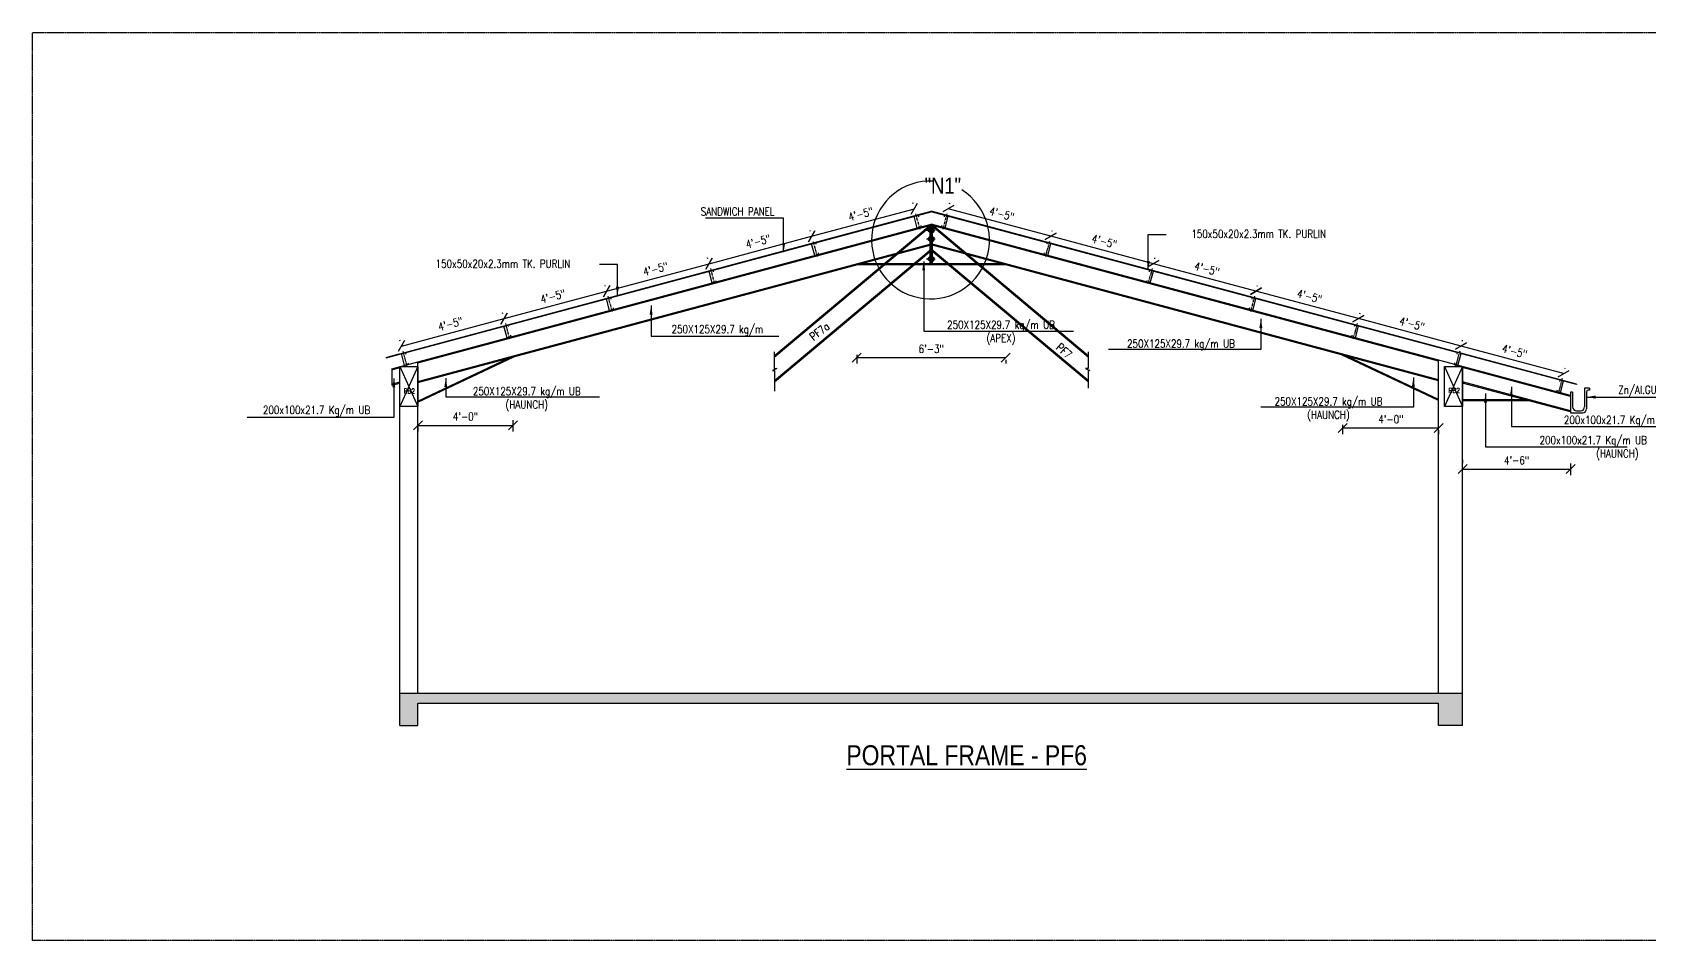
# Model space of a CAD drawing. Extents: x -95606 to 113309, y -42160 to -940.
# Drawn here: x 111433 to 112241, y -24564 to -24110 of the extents above; entities that cross this region are included whole.
import ezdxf

# ---------------------------------------------------------------- set-up
doc = ezdxf.new("R2010")
doc.units = 0
doc.header["$LTSCALE"] = 0.02
doc.header["$MEASUREMENT"] = 0
doc.header["$PDMODE"] = 3
doc.header["$PDSIZE"] = -2
for name, pattern in [('CENTER', [50.8, 31.75, -6.35, 6.35, -6.35]), ('CENTERX2', [101.6, 63.5, -12.7, 12.7, -12.7]), ('DASHEDX2', [1.5, 1, -0.5])]:
    doc.linetypes.add(name, pattern=pattern)
doc.layers.get('0').update_dxf_attribs({"linetype": 'CONTINUOUS'})
doc.layers.get('DEFPOINTS').update_dxf_attribs({"linetype": 'CONTINUOUS'})
for name, color, linetype in [('A-5T', 4, 'CONTINUOUS'), ('A-DIM', 1, 'CONTINUOUS'), ('A-GRID', 7, 'CENTERX2'), ('A-OL', 2, 'CONTINUOUS'), ('A-P FRAME', 4, 'CONTINUOUS'), ('DIM', 7, 'CONTINUOUS'), ('dimentions', 8, 'CONTINUOUS'), ('EXLINE', 33, 'CONTINUOUS'), ('GUSSET', 1, 'CONTINUOUS'), ('OL', 2, 'CONTINUOUS'), ('S-DIM', 7, 'CONTINUOUS'), ('S-TXT', 2, 'CONTINUOUS')]:
    doc.layers.add(name, color=color, linetype=linetype)
doc.layers.add('HACH', color=8, linetype='CONTINUOUS', lineweight=9)
doc.styles.add('ROMANS', font='romans.shx', dxfattribs={"width": 0.8})
doc.styles.get("Standard").update_dxf_attribs({"font": 'ISOCP'})
doc.styles.add('style9', font='romans.shx', dxfattribs={"width": 0.8, "height": 4})
doc.styles.add('T25-500', font='romans.shx', dxfattribs={"height": 125})
doc.dimstyles.new('TEXT-14', dxfattribs={"dimtxt": 4, "dimasz": 4.5, "dimexe": 3, "dimexo": 6, "dimgap": 2, "dimtad": 1, "dimdec": 0, "dimrnd": 0.5, "dimzin": 1, "dimdsep": 46, "dimlunit": 4, "dimtxsty": 'style9', "dimblk": 'OBLIQUE', "dimcen": 72.09, "dimclrd": 1, "dimclre": 1, "dimclrt": 2, "dimadec": 0, "dimazin": 0, "dimtfac": 1, "dimtdec": 0, "dimtofl": 0, "dimtmove": 0, "dimatfit": 3, "dimfxl": 1, "dimfrac": 2, "dimtolj": 1, "dimtzin": 0, "dimlwd": -1, "dimarcsym": 0})

# ---------------------------------------------------------------- blocks, each defined once
blk = doc.blocks.new('_Oblique')
at = {"color": 0, "linetype": 'ByBlock', "lineweight": -2}
blk.add_line((-0.5, -0.5), (0.5, 0.5), dxfattribs=at)
blk = doc.blocks.new('A$C6334769A')
at = {"layer": 'GUSSET'}
h = blk.add_hatch(dxfattribs=at)
h.set_pattern_fill('LINE', color=8, scale=33, angle=-90, style=0)
h.set_pattern_definition([(90, (48431.668, -199664.318), (4.125, 2e-16), [])])
edge = h.paths.add_edge_path()
edge.add_line((13, 8), (26, 8))
edge.add_ellipse((26, 2), major_axis=(4.24, -4.24), ratio=1, start_angle=45, end_angle=135, ccw=False)
edge.add_line((32, 2), (32, 0))
edge.add_line((32, 0), (32, -2))
edge.add_ellipse((26, -2), major_axis=(4.24, 4.24), ratio=1, start_angle=225, end_angle=315, ccw=False)
edge.add_line((26, -8), (19, -8))
edge.add_line((19, -8), (13, -8))
edge.add_ellipse((13, -2), major_axis=(4.24, -4.24), ratio=1, start_angle=315, end_angle=405)
edge.add_line((19, -2), (19, 0))
edge.add_line((19, 0), (19, 2))
edge.add_ellipse((13, 2), major_axis=(4.24, -4.24), ratio=1, start_angle=45, end_angle=135)
at = {"layer": 'A-OL', "color": 1}
for p, q in [((2, 23), (0, 23)), ((0, 23), (0, -24)), ((2, -24), (2, 23)), ((2, -24), (0, -24))]:
    blk.add_line(p, q, dxfattribs=at)
at = {"layer": 'OL', "linetype": 'DASHEDX2'}
for p, q in [((0, 8), (-16, 8)), ((0, -8), (-16, -8))]:
    blk.add_line(p, q, dxfattribs=at)
at = {"layer": 'OL'}
blk.add_line((24, -8), (2, -8), dxfattribs=at)
for points in [[(2, 22), (11, 22, -0.414214), (17, 16), (17, 18)], [(2, 8), (11, 8, 0.414214), (17, 14), (17, 18)], [(19, 0), (19, 2, 0.414214), (13, 8), (6, 8)], [(32, 0), (32, 2, 0.414214), (26, 8), (11, 8)], [(19, 0), (19, -2, -0.414214), (13, -8), (11, -8)], [(32, 0), (32, -2, -0.414214), (26, -8), (11, -8)], [(2, -8), (11, -8, -0.414214), (17, -14), (17, -13)], [(2, -22), (11, -22, 0.414214), (17, -16), (17, -13)]]:
    blk.add_lwpolyline(points, format="xyb", dxfattribs=at)
blk.add_lwpolyline([(21, -8), (20, -8), (2, -8)], dxfattribs=at)
blk = doc.blocks.new('A$C439C4E2A')
at = {"layer": 'A-OL', "color": 1}
for p, q in [((-2, 26), (0, 26)), ((-2, -27), (-2, 26)), ((0, 26), (0, -27)), ((-2, -27), (0, -27))]:
    blk.add_line(p, q, dxfattribs=at)
at = {"layer": 'OL', "linetype": 'DASHEDX2'}
for p, q in [((0, 8), (16, 8)), ((0, -8), (16, -8))]:
    blk.add_line(p, q, dxfattribs=at)
at = {"layer": 'OL'}
for points in [[(-23, 0), (-23, 2, -0.414214), (-17, 8), (-6, 8)], [(-23, 0), (-23, -2, 0.414214), (-17, -8), (-10, -8)], [(-2, 23), (-15, 23, 0.414214), (-21, 17), (-21, 16)], [(-2, 8), (-15, 8, -0.414214), (-21, 14), (-21, 16)], [(-2, -8), (-15, -8, 0.414214), (-21, -14), (-21, -16)], [(-2, -23), (-15, -23, -0.414214), (-21, -17), (-21, -16)]]:
    blk.add_lwpolyline(points, format="xyb", dxfattribs=at)
blk = doc.blocks.new('*D437')
at = {"layer": 'DEFPOINTS', "color": 0, "lineweight": -2, "transparency": 16777216}
for p in [(111844.95, -24265.26), (111919.46, -24267.89), (111919.46, -24272.75)]:
    blk.add_point(p, dxfattribs=at)
at = {"layer": 'dimentions', "color": 1, "lineweight": -2, "transparency": 16777216}
for p, q in [((111844.95, -24271.26), (111844.95, -24275.75)), ((111919.46, -24273.89), (111919.46, -24275.75))]:
    blk.add_line(p, q, dxfattribs=at)
at = {"layer": 'dimentions', "color": 1, "transparency": 16777216}
blk.add_line((111844.95, -24272.75), (111919.46, -24272.75), dxfattribs=at)
at = {"layer": 'dimentions', "color": 1, "transparency": 16777216, "xscale": 4.5, "yscale": 4.5, "zscale": 4.5, "rotation": 180}
blk.add_blockref('_Oblique', (111844.95, -24272.75), dxfattribs=at)
at = {"layer": 'dimentions', "color": 1, "transparency": 16777216, "xscale": 4.5, "yscale": 4.5, "zscale": 4.5}
blk.add_blockref('_Oblique', (111919.46, -24272.75), dxfattribs=at)
at = {"layer": 'dimentions', "color": 2, "transparency": 16777216, "insert": (111882.2, -24268.37), "char_height": 4, "attachment_point": 5, "style": 'style9'}
blk.add_mtext('\\A1;6\'-3"', dxfattribs=at)
blk = doc.blocks.new('*D438')
at = {"layer": 'DEFPOINTS', "color": 0, "lineweight": -2, "transparency": 16777216}
for p in [(111673.09, -24298.01), (111625.56, -24301.22), (111673.09, -24306.6)]:
    blk.add_point(p, dxfattribs=at)
at = {"layer": 'dimentions', "color": 1, "lineweight": -2, "transparency": 16777216}
for p, q in [((111673.09, -24304.01), (111673.09, -24309.6)), ((111625.56, -24307.22), (111625.56, -24309.6))]:
    blk.add_line(p, q, dxfattribs=at)
at = {"layer": 'dimentions', "color": 1, "transparency": 16777216}
blk.add_line((111625.56, -24306.6), (111673.09, -24306.6), dxfattribs=at)
at = {"layer": 'dimentions', "color": 1, "transparency": 16777216, "xscale": 4.5, "yscale": 4.5, "zscale": 4.5, "rotation": 180}
blk.add_blockref('_Oblique', (111625.56, -24306.6), dxfattribs=at)
at = {"layer": 'dimentions', "color": 1, "transparency": 16777216, "xscale": 4.5, "yscale": 4.5, "zscale": 4.5}
blk.add_blockref('_Oblique', (111673.09, -24306.6), dxfattribs=at)
at = {"layer": 'dimentions', "color": 2, "transparency": 16777216, "insert": (111649.33, -24302.22), "char_height": 4, "attachment_point": 5, "style": 'style9'}
blk.add_mtext('\\A1;4\'-0"', dxfattribs=at)
blk = doc.blocks.new('*D439')
at = {"layer": 'DEFPOINTS', "color": 0, "lineweight": -2, "transparency": 16777216}
for p in [(112087.84, -24300.33), (112135.83, -24302.95), (112087.84, -24307.95)]:
    blk.add_point(p, dxfattribs=at)
at = {"layer": 'dimentions', "color": 1, "lineweight": -2, "transparency": 16777216}
for p, q in [((112087.84, -24306.33), (112087.84, -24310.95)), ((112135.83, -24308.95), (112135.83, -24310.95))]:
    blk.add_line(p, q, dxfattribs=at)
at = {"layer": 'dimentions', "color": 1, "transparency": 16777216}
blk.add_line((112135.83, -24307.95), (112087.84, -24307.95), dxfattribs=at)
at = {"layer": 'dimentions', "color": 1, "transparency": 16777216, "xscale": 4.5, "yscale": 4.5, "zscale": 4.5, "rotation": 180}
blk.add_blockref('_Oblique', (112087.84, -24307.95), dxfattribs=at)
at = {"layer": 'dimentions', "color": 1, "transparency": 16777216, "xscale": 4.5, "yscale": 4.5, "zscale": 4.5}
blk.add_blockref('_Oblique', (112135.83, -24307.95), dxfattribs=at)
at = {"layer": 'dimentions', "color": 2, "transparency": 16777216, "insert": (112112, -24303.57), "char_height": 4, "attachment_point": 5, "style": 'style9'}
blk.add_mtext('\\A1;4\'-0"', dxfattribs=at)
blk = doc.blocks.new('*D440')
at = {"layer": 'DEFPOINTS', "color": 0, "lineweight": -2, "transparency": 16777216}
for p in [(112201.84, -24319.7), (112147.83, -24329.87), (112201.84, -24328.49)]:
    blk.add_point(p, dxfattribs=at)
at = {"layer": 'dimentions', "color": 1, "lineweight": -2, "transparency": 16777216}
for p, q in [((112147.83, -24323.87), (112147.83, -24325.49)), ((112201.84, -24325.7), (112201.84, -24331.49))]:
    blk.add_line(p, q, dxfattribs=at)
at = {"layer": 'dimentions', "color": 1, "transparency": 16777216}
blk.add_line((112147.83, -24328.49), (112201.84, -24328.49), dxfattribs=at)
at = {"layer": 'dimentions', "color": 1, "transparency": 16777216, "xscale": 4.5, "yscale": 4.5, "zscale": 4.5, "rotation": 180}
blk.add_blockref('_Oblique', (112147.83, -24328.49), dxfattribs=at)
at = {"layer": 'dimentions', "color": 1, "transparency": 16777216, "xscale": 4.5, "yscale": 4.5, "zscale": 4.5}
blk.add_blockref('_Oblique', (112201.84, -24328.49), dxfattribs=at)
at = {"layer": 'dimentions', "color": 2, "transparency": 16777216, "insert": (112174.84, -24324.1), "char_height": 4, "attachment_point": 5, "style": 'style9'}
blk.add_mtext('\\A1;4\'-6"', dxfattribs=at)
blk = doc.blocks.new('*D441')
at = {"layer": 'DEFPOINTS', "color": 0, "lineweight": -2, "transparency": 16777216}
for p in [(111668.6, -24253.24), (111669.49, -24256.55), (111618.22, -24270.29)]:
    blk.add_point(p, dxfattribs=at)
at = {"layer": 'dimentions', "color": 1, "transparency": 16777216}
blk.add_line((111617.33, -24266.98), (111668.6, -24253.24), dxfattribs=at)
at = {"layer": 'dimentions', "color": 1, "lineweight": -2, "transparency": 16777216}
for p, q in [((111667.94, -24250.76), (111667.83, -24250.34)), ((111616.66, -24264.49), (111616.55, -24264.08))]:
    blk.add_line(p, q, dxfattribs=at)
at = {"layer": 'dimentions', "color": 1, "transparency": 16777216, "xscale": 4.5, "yscale": 4.5, "zscale": 4.5}
for p, rotation in [((111668.6, -24253.24), 14.99999999990214), ((111617.33, -24266.98), 194.9999999999021)]:
    blk.add_blockref('_Oblique', p, dxfattribs=dict(at, rotation=rotation))
at = {"layer": 'dimentions', "color": 2, "transparency": 16777216, "insert": (111641.83, -24255.88), "char_height": 4, "attachment_point": 5, "rotation": 15, "style": 'style9'}
blk.add_mtext('\\A1;4\'-5"', dxfattribs=at)
blk = doc.blocks.new('*D442')
at = {"layer": 'DEFPOINTS', "color": 0, "lineweight": -2, "transparency": 16777216}
for p in [(111719.88, -24239.5), (111720.76, -24242.81), (111669.49, -24256.55)]:
    blk.add_point(p, dxfattribs=at)
at = {"layer": 'dimentions', "color": 1, "transparency": 16777216}
blk.add_line((111668.6, -24253.24), (111719.88, -24239.5), dxfattribs=at)
at = {"layer": 'dimentions', "color": 1, "lineweight": -2, "transparency": 16777216}
for p, q in [((111719.21, -24237.02), (111719.1, -24236.6)), ((111667.94, -24250.76), (111667.83, -24250.34))]:
    blk.add_line(p, q, dxfattribs=at)
at = {"layer": 'dimentions', "color": 1, "transparency": 16777216, "xscale": 4.5, "yscale": 4.5, "zscale": 4.5}
for p, rotation in [((111719.88, -24239.5), 14.99999999999198), ((111668.6, -24253.24), 194.999999999992)]:
    blk.add_blockref('_Oblique', p, dxfattribs=dict(at, rotation=rotation))
at = {"layer": 'dimentions', "color": 2, "transparency": 16777216, "insert": (111693.1, -24242.14), "char_height": 4, "attachment_point": 5, "rotation": 15, "style": 'style9'}
blk.add_mtext('\\A1;4\'-5"', dxfattribs=at)
blk = doc.blocks.new('*D443')
at = {"layer": 'DEFPOINTS', "color": 0, "lineweight": -2, "transparency": 16777216}
for p in [(111771.15, -24225.76), (111772.03, -24229.07), (111720.76, -24242.81)]:
    blk.add_point(p, dxfattribs=at)
at = {"layer": 'dimentions', "color": 1, "lineweight": -2, "transparency": 16777216}
for p, q in [((111770.48, -24223.28), (111770.37, -24222.87)), ((111719.21, -24237.02), (111719.1, -24236.6))]:
    blk.add_line(p, q, dxfattribs=at)
at = {"layer": 'dimentions', "color": 1, "transparency": 16777216}
blk.add_line((111719.88, -24239.5), (111771.15, -24225.76), dxfattribs=at)
at = {"layer": 'dimentions', "color": 1, "transparency": 16777216, "xscale": 4.5, "yscale": 4.5, "zscale": 4.5}
for p, rotation in [((111771.15, -24225.76), 14.99999999999896), ((111719.88, -24239.5), 194.9999999999989)]:
    blk.add_blockref('_Oblique', p, dxfattribs=dict(at, rotation=rotation))
at = {"layer": 'dimentions', "color": 2, "transparency": 16777216, "insert": (111744.38, -24228.4), "char_height": 4, "attachment_point": 5, "rotation": 15, "style": 'style9'}
blk.add_mtext('\\A1;4\'-5"', dxfattribs=at)
blk = doc.blocks.new('*D444')
at = {"layer": 'DEFPOINTS', "color": 0, "lineweight": -2, "transparency": 16777216}
for p in [(111822.42, -24212.03), (111823.31, -24215.34), (111772.03, -24229.07)]:
    blk.add_point(p, dxfattribs=at)
at = {"layer": 'dimentions', "color": 1, "lineweight": -2, "transparency": 16777216}
for p, q in [((111821.75, -24209.54), (111821.64, -24209.13)), ((111770.48, -24223.28), (111770.37, -24222.87))]:
    blk.add_line(p, q, dxfattribs=at)
at = {"layer": 'dimentions', "color": 1, "transparency": 16777216}
blk.add_line((111771.15, -24225.76), (111822.42, -24212.03), dxfattribs=at)
at = {"layer": 'dimentions', "color": 1, "transparency": 16777216, "xscale": 4.5, "yscale": 4.5, "zscale": 4.5}
for p, rotation in [((111822.42, -24212.03), 15.00000000055373), ((111771.15, -24225.76), 195.0000000005538)]:
    blk.add_blockref('_Oblique', p, dxfattribs=dict(at, rotation=rotation))
at = {"layer": 'dimentions', "color": 2, "transparency": 16777216, "insert": (111795.65, -24214.66), "char_height": 4, "attachment_point": 5, "rotation": 15, "style": 'style9'}
blk.add_mtext('\\A1;4\'-5"', dxfattribs=at)
blk = doc.blocks.new('*D445')
at = {"layer": 'DEFPOINTS', "color": 0, "lineweight": -2, "transparency": 16777216}
for p in [(111873.76, -24198.27), (111874.65, -24201.58), (111823.31, -24215.34)]:
    blk.add_point(p, dxfattribs=at)
at = {"layer": 'dimentions', "color": 1, "transparency": 16777216}
blk.add_line((111822.42, -24212.03), (111873.76, -24198.27), dxfattribs=at)
at = {"layer": 'dimentions', "color": 1, "lineweight": -2, "transparency": 16777216}
for p, q in [((111873.1, -24195.78), (111872.99, -24195.37)), ((111821.75, -24209.54), (111821.64, -24209.13))]:
    blk.add_line(p, q, dxfattribs=at)
at = {"layer": 'dimentions', "color": 1, "transparency": 16777216, "xscale": 4.5, "yscale": 4.5, "zscale": 4.5}
for p, rotation in [((111873.76, -24198.27), 14.99999999945112), ((111822.42, -24212.03), 194.9999999994511)]:
    blk.add_blockref('_Oblique', p, dxfattribs=dict(at, rotation=rotation))
at = {"layer": 'dimentions', "color": 2, "transparency": 16777216, "insert": (111846.96, -24200.92), "char_height": 4, "attachment_point": 5, "rotation": 15, "style": 'style9'}
blk.add_mtext('\\A1;4\'-5"', dxfattribs=at)
blk = doc.blocks.new('*D446')
at = {"layer": 'DEFPOINTS', "color": 0, "lineweight": -2, "transparency": 16777216}
for p in [(112094.92, -24256.55), (112095.8, -24253.24), (112146.19, -24270.29)]:
    blk.add_point(p, dxfattribs=at)
at = {"layer": 'dimentions', "color": 1, "transparency": 16777216}
blk.add_line((112147.08, -24266.98), (112095.8, -24253.24), dxfattribs=at)
at = {"layer": 'dimentions', "color": 1, "lineweight": -2, "transparency": 16777216}
for p, q in [((112096.47, -24250.76), (112096.58, -24250.34)), ((112147.74, -24264.49), (112147.85, -24264.08))]:
    blk.add_line(p, q, dxfattribs=at)
at = {"layer": 'dimentions', "color": 1, "transparency": 16777216, "xscale": 4.5, "yscale": 4.5, "zscale": 4.5}
for p, rotation in [((112095.8, -24253.24), 165.000000000003), ((112147.08, -24266.98), 345.000000000003)]:
    blk.add_blockref('_Oblique', p, dxfattribs=dict(at, rotation=rotation))
at = {"layer": 'dimentions', "color": 2, "transparency": 16777216, "insert": (112122.57, -24255.88), "char_height": 4, "attachment_point": 5, "rotation": 345, "style": 'style9'}
blk.add_mtext('\\A1;4\'-5"', dxfattribs=at)
blk = doc.blocks.new('*D447')
at = {"layer": 'DEFPOINTS', "color": 0, "lineweight": -2, "transparency": 16777216}
for p in [(112044.53, -24239.5), (112043.64, -24242.81), (112094.92, -24256.55)]:
    blk.add_point(p, dxfattribs=at)
at = {"layer": 'dimentions', "color": 1, "transparency": 16777216}
blk.add_line((112095.8, -24253.24), (112044.53, -24239.5), dxfattribs=at)
at = {"layer": 'dimentions', "color": 1, "lineweight": -2, "transparency": 16777216}
for p, q in [((112045.2, -24237.02), (112045.31, -24236.61)), ((112096.47, -24250.76), (112096.58, -24250.34))]:
    blk.add_line(p, q, dxfattribs=at)
at = {"layer": 'dimentions', "color": 1, "transparency": 16777216, "xscale": 4.5, "yscale": 4.5, "zscale": 4.5}
for p, rotation in [((112044.53, -24239.5), 164.9999999999949), ((112095.8, -24253.24), 344.9999999999949)]:
    blk.add_blockref('_Oblique', p, dxfattribs=dict(at, rotation=rotation))
at = {"layer": 'dimentions', "color": 2, "transparency": 16777216, "insert": (112071.3, -24242.14), "char_height": 4, "attachment_point": 5, "rotation": 345, "style": 'style9'}
blk.add_mtext('\\A1;4\'-5"', dxfattribs=at)
blk = doc.blocks.new('*D448')
at = {"layer": 'DEFPOINTS', "color": 0, "lineweight": -2, "transparency": 16777216}
for p in [(111992.37, -24229.07), (111993.26, -24225.76), (112043.64, -24242.81)]:
    blk.add_point(p, dxfattribs=at)
at = {"layer": 'dimentions', "color": 1, "lineweight": -2, "transparency": 16777216}
for p, q in [((111993.92, -24223.28), (111994.03, -24222.87)), ((112045.2, -24237.02), (112045.31, -24236.61))]:
    blk.add_line(p, q, dxfattribs=at)
at = {"layer": 'dimentions', "color": 1, "transparency": 16777216}
blk.add_line((112044.53, -24239.5), (111993.26, -24225.76), dxfattribs=at)
at = {"layer": 'dimentions', "color": 1, "transparency": 16777216, "xscale": 4.5, "yscale": 4.5, "zscale": 4.5}
for p, rotation in [((111993.26, -24225.76), 164.9999999999914), ((112044.53, -24239.5), 344.9999999999914)]:
    blk.add_blockref('_Oblique', p, dxfattribs=dict(at, rotation=rotation))
at = {"layer": 'dimentions', "color": 2, "transparency": 16777216, "insert": (112020.03, -24228.4), "char_height": 4, "attachment_point": 5, "rotation": 345, "style": 'style9'}
blk.add_mtext('\\A1;4\'-5"', dxfattribs=at)
blk = doc.blocks.new('*D449')
at = {"layer": 'DEFPOINTS', "color": 0, "lineweight": -2, "transparency": 16777216}
for p in [(111941.1, -24215.34), (111941.98, -24212.03), (111992.37, -24229.07)]:
    blk.add_point(p, dxfattribs=at)
at = {"layer": 'dimentions', "color": 1, "lineweight": -2, "transparency": 16777216}
for p, q in [((111942.65, -24209.54), (111942.76, -24209.13)), ((111993.92, -24223.28), (111994.03, -24222.87))]:
    blk.add_line(p, q, dxfattribs=at)
at = {"layer": 'dimentions', "color": 1, "transparency": 16777216}
blk.add_line((111993.26, -24225.76), (111941.98, -24212.03), dxfattribs=at)
at = {"layer": 'dimentions', "color": 1, "transparency": 16777216, "xscale": 4.5, "yscale": 4.5, "zscale": 4.5}
for p, rotation in [((111941.98, -24212.03), 165.0000000000141), ((111993.26, -24225.76), 345.0000000000142)]:
    blk.add_blockref('_Oblique', p, dxfattribs=dict(at, rotation=rotation))
at = {"layer": 'dimentions', "color": 2, "transparency": 16777216, "insert": (111968.76, -24214.66), "char_height": 4, "attachment_point": 5, "rotation": 345, "style": 'style9'}
blk.add_mtext('\\A1;4\'-5"', dxfattribs=at)
blk = doc.blocks.new('*D450')
at = {"layer": 'DEFPOINTS', "color": 0, "lineweight": -2, "transparency": 16777216}
for p in [(111890.71, -24198.29), (111889.83, -24201.6), (111941.1, -24215.34)]:
    blk.add_point(p, dxfattribs=at)
at = {"layer": 'dimentions', "color": 1, "transparency": 16777216}
blk.add_line((111941.98, -24212.03), (111890.71, -24198.29), dxfattribs=at)
at = {"layer": 'dimentions', "color": 1, "lineweight": -2, "transparency": 16777216}
for p, q in [((111891.38, -24195.8), (111891.49, -24195.39)), ((111942.65, -24209.54), (111942.76, -24209.13))]:
    blk.add_line(p, q, dxfattribs=at)
at = {"layer": 'dimentions', "color": 1, "transparency": 16777216, "xscale": 4.5, "yscale": 4.5, "zscale": 4.5}
for p, rotation in [((111890.71, -24198.29), 164.9999999999949), ((111941.98, -24212.03), 344.9999999999949)]:
    blk.add_blockref('_Oblique', p, dxfattribs=dict(at, rotation=rotation))
at = {"layer": 'dimentions', "color": 2, "transparency": 16777216, "insert": (111917.48, -24200.92), "char_height": 4, "attachment_point": 5, "rotation": 345, "style": 'style9'}
blk.add_mtext('\\A1;4\'-5"', dxfattribs=at)
blk = doc.blocks.new('*D451')
at = {"layer": 'DEFPOINTS', "color": 0, "lineweight": -2, "transparency": 16777216}
for p in [(112146.19, -24270.29), (112147.08, -24266.98), (112197.46, -24284.03)]:
    blk.add_point(p, dxfattribs=at)
at = {"layer": 'dimentions', "color": 1, "lineweight": -2, "transparency": 16777216}
for p, q in [((112147.74, -24264.49), (112147.85, -24264.08)), ((112199.02, -24278.23), (112199.13, -24277.82))]:
    blk.add_line(p, q, dxfattribs=at)
at = {"layer": 'dimentions', "color": 1, "transparency": 16777216}
blk.add_line((112198.35, -24280.72), (112147.08, -24266.98), dxfattribs=at)
at = {"layer": 'dimentions', "color": 1, "transparency": 16777216, "xscale": 4.5, "yscale": 4.5, "zscale": 4.5}
for p, rotation in [((112147.08, -24266.98), 165.0000000000144), ((112198.35, -24280.72), 345.0000000000144)]:
    blk.add_blockref('_Oblique', p, dxfattribs=dict(at, rotation=rotation))
at = {"layer": 'dimentions', "color": 2, "transparency": 16777216, "insert": (112173.85, -24269.62), "char_height": 4, "attachment_point": 5, "rotation": 345, "style": 'style9'}
blk.add_mtext('\\A1;4\'-5"', dxfattribs=at)

msp = doc.modelspace()

# ---------------------------------------------------------------- hatches: boundary and pattern name
at = {"layer": 'A-DIM', "ltscale": 2}
h = msp.add_hatch(dxfattribs=at)
h.set_pattern_fill('ANSI31', color=256, scale=2, style=0)
h.set_pattern_definition([(45, (68483.2548, 4597.85492), (-0.1767766953, 0.1767766953), [])])
h.paths.add_polyline_path([(111881.722, -24226.38), (111882.202, -24226.38), (111882.202, -24206.045), (111881.722, -24206.173)])
h = msp.add_hatch(dxfattribs=at)
h.set_pattern_fill('ANSI31', color=256, scale=2, style=0)
h.set_pattern_definition([(135, (155281.15019, 4597.85492), (0.1767766953, 0.1767766953), [])])
h.paths.add_polyline_path([(111882.202, -24226.38), (111882.682, -24226.38), (111882.682, -24206.147), (111882.202, -24206.045)])
at = {"layer": 'dimentions'}
h = msp.add_hatch(dxfattribs=at)
h.set_pattern_fill('AR-CONC', color=0, style=0)
h.set_pattern_definition([(50, (130268.421, -31387.593), (7.1726018, -0.6275213), [0.75, -8.25]), (355, (130268.421, -31387.593), (-1.3875133, 7.5219213), [0.6, -6.6]), (100.4514, (130269.019, -31387.645), (5.7850938, 6.8943954), [0.637402, -7.011421]), (46.1842, (130268.421, -31385.593), (10.6724105, -1.65519), [1.125, -12.375]), (96.6356, (130269.311, -31385.731), (9.346627, 9.7411787), [0.956103, -10.51713]), (351.1842, (130268.421, -31385.593), (9.3466195, 9.741186), [0.9, -9.9]), (21, (130269.421, -31386.093), (5.9690705, -4.0261889), [0.75, -8.25]), (326, (130269.421, -31386.093), (2.4331533, 7.2515005), [0.6, -6.6]), (71.4514, (130269.9186, -31386.428), (8.4022263, 3.225305), [0.637402, -7.011421]), (37.5, (130268.4212, -31387.5928), (0.12159855, 3.32893854), [0, -6.52, 0, -6.7, 0, -6.625]), (7.5, (130268.421, -31387.5928), (2.6306954, 3.9441171), [0, -3.82, 0, -6.37, 0, -2.525]), (327.5, (130266.1912, -31387.5928), (5.33822436, -0.2255487), [0, -2.5, 0, -7.8, 0, -10.35]), (317.5, (130265.191, -31387.593), (5.8318617, 1.0010498), [0, -3.25, 0, -5.18, 0, -7.35])])
h.paths.add_polyline_path([(112147.832, -24445.458), (112147.832, -24440.458), (111616.564, -24440.458), (111616.564, -24456.664), (111625.574, -24456.664), (111625.574, -24445.458), (112135.841, -24445.458), (112135.841, -24456.664), (112147.832, -24456.664), (112147.832, -24451.803)])

# ---------------------------------------------------------------- linework, layer by layer
at = {"layer": 'A-DIM', "ltscale": 2}
for p, q in [((111625.57, -24275.327), (111882.202, -24206.562)), ((111803.747, -24272.53), (111881.642, -24207.167)), ((111881.722, -24226.38), (111881.722, -24206.173)), ((112135.832, -24274.522), (111882.202, -24206.562)), ((111882.682, -24226.38), (111882.682, -24206.173)), ((111960.658, -24272.53), (111882.762, -24207.167)), ((111625.564, -24284.646), (111882.202, -24215.88)), ((112135.832, -24283.84), (111882.202, -24215.88)), ((111803.787, -24284.245), (111882.202, -24218.446)), ((111960.618, -24284.245), (111882.202, -24218.446)), ((111917.591, -24225.88), (111846.814, -24225.88)), ((111625.564, -24294.447), (111670.87, -24273.024)), ((112135.832, -24293.691), (112090.279, -24272.151)), ((111612.562, -24278.812), (111616.564, -24277.74)), ((112201.841, -24292.209), (112147.832, -24277.738)), ((111612.562, -24285.989), (111616.564, -24284.916)), ((112201.841, -24299.386), (112147.832, -24284.914)), ((112179.105, -24293.811), (112147.832, -24293.811))]:
    msp.add_line(p, q, dxfattribs=at)
at = {"layer": 'A-DIM', "color": 4, "ltscale": 2}
msp.add_arc((111881.85, -24213.88), 29.477, 87.582593, 57.92611, dxfattribs=at)
at = {"layer": 'A-GRID'}
for p, q in [((111874.387, -24200.877), (111876.433, -24208.511)), ((111890.018, -24200.877), (111887.972, -24208.511)), ((111879.898, -24209.04), (111884.147, -24209.04)), ((111823.114, -24214.616), (111825.16, -24222.249)), ((111879.898, -24213.397), (111884.147, -24213.397)), ((111879.898, -24213.397), (111884.147, -24213.397)), ((111941.291, -24214.616), (111939.246, -24222.25)), ((111879.898, -24223.38), (111884.147, -24223.38)), ((111771.803, -24228.21), (111773.849, -24235.844)), ((111992.603, -24228.211), (111990.557, -24235.844)), ((111720.554, -24242.035), (111722.599, -24249.669)), ((112043.853, -24242.036), (112041.807, -24249.67)), ((111669.273, -24255.743), (111671.318, -24263.377)), ((112095.134, -24255.743), (112093.089, -24263.377)), ((111617.991, -24269.447), (111620.036, -24277.081)), ((112146.416, -24269.447), (112144.371, -24277.081)), ((112197.704, -24283.131), (112195.659, -24290.765))]:
    msp.add_line(p, q, dxfattribs=at)
at = {"layer": 'A-OL', "color": 1}
for points in [[(111803.749, -24269.904), (111803.742, -24278.16), (111805.05, -24278.162), (111802.834, -24279.121), (111803.789, -24279.123), (111803.784, -24289.515)], [(111960.656, -24269.904), (111960.663, -24278.16), (111959.355, -24278.162), (111961.571, -24279.121), (111960.616, -24279.123), (111960.62, -24287.948)]]:
    msp.add_lwpolyline(points, dxfattribs=at)
at = {"layer": 'A-P FRAME', "color": 3}
msp.add_line((111882.202, -24226.38), (111882.202, -24206.045), dxfattribs=at)
at = {"layer": 'A-P FRAME', "color": 2}
for p, q in [((112201.841, -24289.991), (112201.841, -24300.298)), ((112201.841, -24289.991), (112201.841, -24300.298)), ((112202.841, -24289.991), (112201.841, -24289.991)), ((112202.841, -24289.991), (112202.841, -24297.298)), ((112208.841, -24288.003), (112208.841, -24297.298)), ((112211.37, -24288.003), (112208.841, -24288.003)), ((112209.841, -24289.803), (112209.841, -24298.298)), ((112211.37, -24289.003), (112210.641, -24289.003)), ((112211.37, -24288.003), (112211.37, -24289.003)), ((112201.841, -24300.298), (112207.841, -24300.298)), ((112204.841, -24299.298), (112206.841, -24299.298))]:
    msp.add_line(p, q, dxfattribs=at)
at = {"layer": 'A-P FRAME', "color": 3}
for points in [[(111876.961, -24206.621), (111877.168, -24207.394), (111875.237, -24207.911), (111873.663, -24202.038), (111875.595, -24201.521), (111875.802, -24202.293)], [(111887.444, -24206.621), (111887.237, -24207.394), (111889.168, -24207.911), (111890.742, -24202.038), (111888.81, -24201.521), (111888.603, -24202.293)], [(111825.689, -24220.359), (111825.896, -24221.132), (111823.964, -24221.65), (111822.39, -24215.777), (111824.322, -24215.259), (111824.529, -24216.032)], [(111938.717, -24220.359), (111938.51, -24221.132), (111940.442, -24221.65), (111942.015, -24215.777), (111940.083, -24215.259), (111939.876, -24216.032)], [(111774.416, -24234.098), (111774.623, -24234.871), (111772.691, -24235.388), (111771.117, -24229.515), (111773.049, -24228.998), (111773.256, -24229.77)], [(111989.99, -24234.098), (111989.783, -24234.871), (111991.715, -24235.388), (111993.288, -24229.516), (111991.356, -24228.998), (111991.149, -24229.771)], [(111723.143, -24247.836), (111723.35, -24248.609), (111721.419, -24249.127), (111719.845, -24243.254), (111721.777, -24242.736), (111721.984, -24243.509)], [(112041.263, -24247.837), (112041.056, -24248.609), (112042.988, -24249.127), (112044.561, -24243.254), (112042.63, -24242.737), (112042.423, -24243.509)], [(111671.87, -24261.575), (111672.078, -24262.348), (111670.146, -24262.865), (111668.572, -24256.992), (111670.504, -24256.475), (111670.711, -24257.247)], [(112092.536, -24261.575), (112092.329, -24262.348), (112094.261, -24262.866), (112095.835, -24256.993), (112093.903, -24256.475), (112093.696, -24257.248)], [(111620.598, -24275.313), (111620.805, -24276.086), (111618.873, -24276.604), (111617.299, -24270.731), (111619.231, -24270.213), (111619.438, -24270.986)], [(112143.809, -24275.314), (112143.602, -24276.087), (112145.534, -24276.604), (112147.108, -24270.731), (112145.176, -24270.214), (112144.969, -24270.986)], [(112195.082, -24289.052), (112194.875, -24289.825), (112196.807, -24290.343), (112198.381, -24284.47), (112196.449, -24283.952), (112196.242, -24284.725)]]:
    msp.add_lwpolyline(points, dxfattribs=at)
at = {"layer": 'A-P FRAME', "color": 2}
for centre, radius, start, end in [((112210.641, -24289.803), 0.8, 90, 180), ((112204.841, -24297.298), 2, 180, 270), ((112206.841, -24297.298), 2, 270, 0), ((112207.841, -24298.298), 2, 270, 0)]:
    msp.add_arc(centre, radius, start, end, dxfattribs=at)
at = {"layer": 'EXLINE', "color": 4}
for p, q in [((111609.614, -24272.595), (111882.202, -24199.555)), ((111609.614, -24272.79), (111882.202, -24199.75)), ((112204.827, -24286.002), (111882.202, -24199.555)), ((112204.827, -24286.197), (111882.202, -24199.75)), ((111609.614, -24272.595), (111616.009, -24270.881)), ((111609.614, -24272.79), (111616.009, -24271.076)), ((111609.614, -24272.595), (111609.614, -24272.79)), ((112204.827, -24286.002), (112204.827, -24286.197))]:
    msp.add_line(p, q, dxfattribs=at)
at = {"layer": 'EXLINE', "color": 2}
for p, q in [((111612.562, -24278.295), (111882.202, -24206.045)), ((111803.747, -24271.876), (111881.642, -24206.515)), ((111881.642, -24226.38), (111881.642, -24206.195)), ((112201.841, -24291.692), (111882.202, -24206.045)), ((111882.762, -24226.38), (111882.762, -24206.195)), ((111960.658, -24271.876), (111882.762, -24206.515)), ((111625.564, -24285.164), (111882.202, -24216.397)), ((112135.832, -24284.357), (111882.202, -24216.397)), ((111803.786, -24284.898), (111882.202, -24219.099)), ((111960.619, -24284.898), (111882.202, -24219.099)), ((111919.457, -24226.38), (111844.948, -24226.38)), ((111625.564, -24295), (111673.57, -24272.3)), ((112135.832, -24294.244), (112087.58, -24271.428)), ((111612.562, -24278.295), (111612.562, -24286.506)), ((111612.562, -24286.506), (111616.564, -24285.434)), ((112201.841, -24299.903), (112147.832, -24285.432)), ((112180.971, -24294.311), (112147.832, -24294.311)), ((112201.841, -24291.673), (112201.841, -24297.885))]:
    msp.add_line(p, q, dxfattribs=at)
at = {"layer": 'EXLINE', "ltscale": 2}
for p, q in [((111625.564, -24277.222), (111616.558, -24297.222)), ((111616.564, -24456.664), (111616.564, -24277.222)), ((111616.564, -24277.228), (111625.564, -24297.222)), ((111625.57, -24440.74), (111625.57, -24274.809)), ((112135.832, -24440.722), (112135.832, -24274.005)), ((112147.832, -24277.22), (112138.832, -24297.222)), ((112138.832, -24277.225), (112147.832, -24297.222)), ((112147.832, -24456.664), (112147.832, -24277.769)), ((111616.564, -24440.458), (112147.832, -24440.458)), ((111616.564, -24440.458), (112147.832, -24440.458)), ((111625.574, -24456.664), (111625.574, -24445.458)), ((111625.574, -24445.458), (112135.841, -24445.458)), ((112135.841, -24456.664), (112135.841, -24445.458)), ((111616.564, -24456.664), (111625.574, -24456.664)), ((112147.832, -24456.664), (112135.841, -24456.664))]:
    msp.add_line(p, q, dxfattribs=at)
for points in [[(111625.564, -24277.222), (111625.564, -24297.222), (111616.558, -24297.222), (111616.564, -24277.222)], [(112147.832, -24277.22), (112147.832, -24297.222), (112138.832, -24297.222), (112138.832, -24277.22)]]:
    msp.add_lwpolyline(points, close=True, dxfattribs=at)
at = {"layer": 'HACH', "color": 0}
msp.add_line((111882.202, -24206.045), (111882.202, -24220.021), dxfattribs=at)
at = {"layer": 'S-TXT', "color": 5, "linetype": 'CENTER', "lineweight": -2}
msp.add_lwpolyline([(111432.79, -24110.065), (112648.398, -24110.065), (112648.398, -24564.289), (111432.79, -24564.289)], close=True, dxfattribs=at)

# ---------------------------------------------------------------- block references
at = {"layer": 'A-P FRAME', "color": 2, "ltscale": 7, "xscale": -0.04, "yscale": 0.04, "zscale": 0.04}
for p in [(111881.722, -24209.04), (111881.722, -24213.397), (111881.722, -24223.38)]:
    msp.add_blockref('A$C6334769A', p, dxfattribs=at)
at = {"layer": 'OL', "xscale": -0.04, "yscale": 0.04, "zscale": 0.04}
for p in [(111882.682, -24209.04), (111882.682, -24213.397), (111882.682, -24223.38)]:
    msp.add_blockref('A$C439C4E2A', p, dxfattribs=at)

# ---------------------------------------------------------------- texts
at = {"layer": 'A-5T', "insert": (111899.905, -24466.563), "char_height": 10, "attachment_point": 2}
msp.add_mtext('{\\fSwis721 Cn BT|b0|i0|c0|p34;\\L\\C4;PORTAL FRAME - PF6}', dxfattribs=at)
at = {"layer": 'A-DIM', "color": 4, "ltscale": 2, "insert": (111897.105, -24190.709), "char_height": 8, "attachment_point": 9, "style": 'T25-500'}
msp.add_mtext('{\\fSwis721 Cn BT|b0|i0|c0|p34;"N1"}', dxfattribs=at)
at = {"layer": 'dimentions', "color": 2, "char_height": 4, "attachment_point": 5, "style": 'style9'}
for s, insert, width in [('SANDWICH PANEL ', (111785.408, -24199.661), 2568.13945), ('150x50x20x2.3mm TK. PURLIN', (112045.922, -24210.88), 104.19387), ('150x50x20x2.3mm TK. PURLIN', (111668.085, -24225.771), 104.19387), ('Zn/Al.GUTTER', (112240.226, -24289.481), 104.19387), ('200x100x21.7 Kg/m UB', (111574.875, -24299.564), 104.19387), ('200x100x21.7 Kg/m', (112221.26, -24304.546), 104.19387), ('200x100x21.7 Kg/m UB \\P           (HAUNCH)', (112213.169, -24318.003), 104.19387)]:
    msp.add_mtext(s, dxfattribs=dict(at, insert=insert, width=width))
for s, insert in [('250X125X29.7 kg/m', (111775.285, -24259.157)), ('250X125X29.7 kg/m UB\\P(APEX)', (111917.096, -24260.276)), ('250X125X29.7 kg/m UB', (112007.055, -24266.401)), ('250X125X29.7 kg/m UB\\P(HAUNCH)', (111679.98, -24293.554)), ('250X125X29.7 kg/m UB\\P(HAUNCH)', (112080.806, -24298.613))]:
    msp.add_mtext_dynamic_manual_height_columns(s, width=2568.13945, gutter_width=12.5, heights=[0], dxfattribs=dict(at, insert=insert))
at = {"layer": 'dimentions', "color": 2, "char_height": 4, "width": 2568.13945, "attachment_point": 5, "style": 'style9'}
for s, insert, rotation in [('PF7a', (111826.374, -24259.612), 37.227255), ('PF7', (111948.642, -24269.367), 318.368143)]:
    msp.add_mtext(s, dxfattribs=dict(at, insert=insert, rotation=rotation))
at = {"layer": 'S-DIM', "color": 2, "char_height": 2.4, "width": 2568.13945, "attachment_point": 4, "style": 'ROMANS'}
for insert in [(111618.408, -24289.442), (112140.86, -24289.15)]:
    msp.add_mtext('RB2', dxfattribs=dict(at, insert=insert))

# ---------------------------------------------------------------- dimensions: what is measured, and where the dimension line sits
at = {"layer": 'dimentions'}
for p1, p2, distance, picture, middle in [((111823.307, -24215.335), (111874.65, -24201.578), 3.426, '*D445', (111846.958, -24200.915)), ((111941.098, -24215.336), (111889.825, -24201.597), -3.426, '*D450', (111917.482, -24200.925)), ((111772.035, -24229.074), (111823.307, -24215.335), 3.426, '*D444', (111795.65, -24214.663)), ((111992.371, -24229.074), (111941.098, -24215.336), -3.426, '*D449', (111968.755, -24214.664)), ((111720.762, -24242.812), (111772.035, -24229.074), 3.426, '*D443', (111744.378, -24228.402)), ((112043.644, -24242.813), (111992.371, -24229.074), -3.426, '*D448', (112020.029, -24228.402)), ((111669.489, -24256.551), (111720.762, -24242.812), 3.426, '*D442', (111693.105, -24242.14)), ((112094.918, -24256.551), (112043.644, -24242.813), -3.426, '*D447', (112071.302, -24242.141)), ((111618.216, -24270.289), (111669.489, -24256.551), 3.426, '*D441', (111641.832, -24255.879)), ((112146.191, -24270.29), (112094.918, -24256.551), -3.426, '*D446', (112122.575, -24255.879)), ((112197.464, -24284.029), (112146.191, -24270.29), -3.426, '*D451', (112173.848, -24269.618))]:
    dim = msp.add_aligned_dim(p1=p1, p2=p2, distance=distance, dimstyle='TEXT-14', override={"dimdec": 0, "dimfxl": 0.09375}, dxfattribs=at)
    dim.commit()
    dim.dimension.update_dxf_attribs({"geometry": picture, "text_midpoint": middle})
for base, p1, p2, picture, middle in [((111919.457, -24272.752), (111844.948, -24265.257), (111919.457, -24267.885), '*D437', (111882.202, -24268.371)), ((111673.088, -24306.603), (111625.564, -24301.222), (111673.088, -24298.007), '*D438', (111649.326, -24302.222)), ((112201.841, -24328.486), (112147.832, -24329.865), (112201.841, -24319.701), '*D440', (112174.837, -24324.105))]:
    dim = msp.add_linear_dim(base=base, p1=p1, p2=p2, dimstyle='TEXT-14', override={"dimdec": 0, "dimfxl": 0.09375}, dxfattribs=at)
    dim.commit()
    dim.dimension.update_dxf_attribs({"geometry": picture, "text_midpoint": middle})
dim = msp.add_linear_dim(base=(112087.838, -24307.95), p1=(112135.832, -24302.951), p2=(112087.838, -24300.329), dimstyle='TEXT-14', override={"dimdec": 0, "dimfxl": 0.09375}, dxfattribs=at)
dim.commit()
dim.dimension.update_dxf_attribs({"geometry": '*D439', "text_midpoint": (112112.001, -24307.95), "dimtype": 160})

# ---------------------------------------------------------------- leaders
at = {"layer": 'DIM'}
for points in [[(111808.414, -24219.985), (111808.414, -24202.959), (111769.359, -24202.959)], [(111990.727, -24228.829), (111990.727, -24211.153), (111999.681, -24211.153)], [(111878.44, -24224.642), (111878.44, -24259.44), (111953.324, -24259.44)], [(111725.322, -24241.786), (111725.322, -24226.229), (111716.368, -24226.229)], [(111742.149, -24246.691), (111742.149, -24262.069), (111806.058, -24262.069)], [(112047.013, -24253.373), (112047.013, -24268.75), (111970.8, -24268.75)], [(111613.51, -24283.121), (111613.51, -24302.742), (111540.27, -24302.742)], [(111639.514, -24282.934), (111639.498, -24292.326), (111716.402, -24292.326)], [(112123.264, -24282.698), (112123.264, -24297.529), (112047.051, -24297.529)], [(112172.228, -24287.339), (112172.228, -24307.227), (112253.585, -24307.227)], [(112159.309, -24290.722), (112159.309, -24317.311), (112230.143, -24317.311)], [(112209.822, -24292.465), (112261.936, -24292.465)]]:
    msp.add_leader(points, dimstyle='TEXT-14', override={"dimtad": 0}, dxfattribs=at)

doc.saveas('drawing.dxf')
